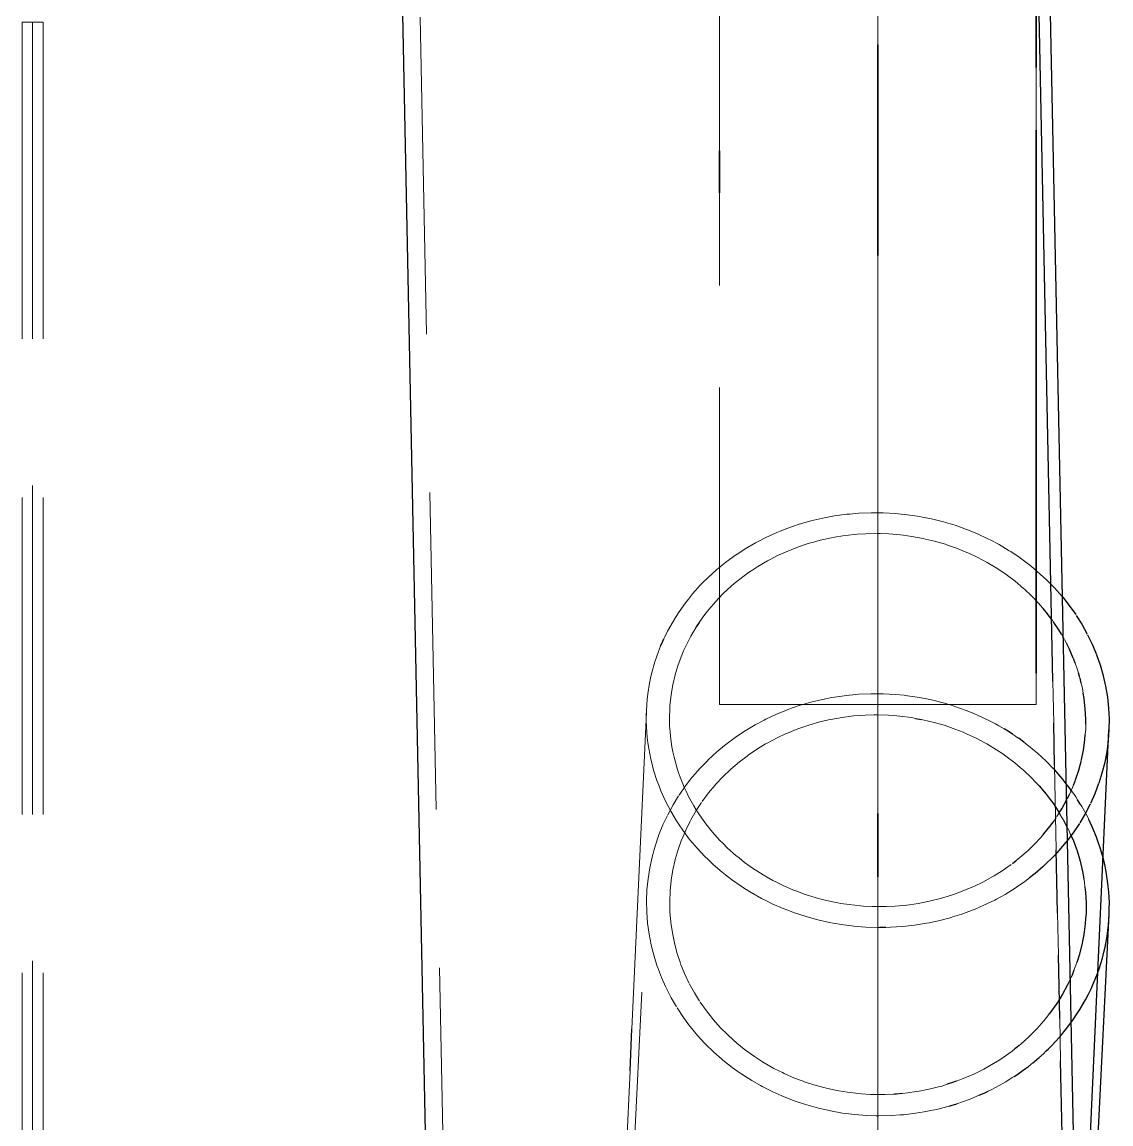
# Model space of a CAD drawing. Header units: millimetres. Extents: x -11795 to 47768, y 22971 to 65021.
# Drawn here: x 20038 to 20553, y 33828 to 34349 of the extents above; entities that cross this region are included whole.
import ezdxf

# ---------------------------------------------------------------- set-up
doc = ezdxf.new("R2010")
doc.units = ezdxf.units.MM
doc.linetypes.add('HIDDEN_50', pattern=[225, 150, -75])
for name, color, linetype, lineweight in [('PLATE_HIDDEN', 8, 'HIDDEN_50', 18), ('PLATE_VISIBLE', 7, 'Continuous', 35), ('PROFILE_HIDDEN', 9, 'HIDDEN_50', 18), ('PROFILE_VISIBLE', 4, 'Continuous', 25)]:
    doc.layers.add(name, color=color, linetype=linetype, lineweight=lineweight)

msp = doc.modelspace()

# ---------------------------------------------------------------- linework, layer by layer
at = {"layer": 'PLATE_HIDDEN'}
for p, q in [((20442.87, 34848.83), (20442.87, 34338.49)), ((20442.87, 34844.64), (20442.87, 34334.7)), ((20442.87, 34334.7), (20442.87, 34844.64)), ((20442.87, 34338.49), (20442.87, 34635.78)), ((20442.87, 34634.66), (20442.87, 34334.7)), ((20442.87, 34334.7), (20442.87, 34634.66)), ((20442.87, 34331), (20442.87, 34605.68)), ((20367.87, 34599.64), (20367.87, 34026.35)), ((20442.87, 34337.7), (20442.87, 34599.64)), ((20442.87, 34599.64), (20442.87, 34337.7)), ((20442.87, 34570.72), (20442.87, 34331)), ((20367.87, 34288.28), (20367.87, 34565.04)), ((20442.87, 34565.04), (20442.87, 34337.7)), ((20442.87, 34337.7), (20442.87, 34565.04)), ((20042.86, 34349.28), (20042.86, 31505)), ((20042.86, 31505), (20042.86, 34349.28)), ((20442.87, 34349.28), (20442.87, 34334.28)), ((20442.87, 34334.28), (20442.87, 34349.28)), ((20517.86, 34298.17), (20517.86, 34327.82)), ((20517.86, 34327.82), (20517.86, 34298.17)), ((20442.87, 34271.07), (20442.87, 34291.04)), ((20442.87, 34291.04), (20442.87, 34271.07)), ((20442.87, 34288.95), (20442.87, 34269.13)), ((20442.87, 34269.13), (20442.87, 34288.95)), ((20367.87, 34026.35), (20367.87, 34268.51)), ((20442.87, 34244.7), (20442.87, 33974.73)), ((20442.87, 33974.73), (20442.87, 34244.7)), ((20442.87, 34244.7), (20442.87, 33974.73)), ((20442.87, 33974.73), (20442.87, 34244.7)), ((20442.87, 34244.3), (20442.87, 33974.37)), ((20442.87, 33974.37), (20442.87, 34244.3)), ((20442.87, 34026.35), (20442.87, 34241.1)), ((20442.87, 34241.1), (20442.87, 34026.35)), ((20442.87, 34239.4), (20442.87, 34026.35)), ((20442.87, 34026.35), (20442.87, 34239.4)), ((20442.87, 34026.35), (20442.87, 34238.86)), ((20442.87, 34238.86), (20442.87, 34026.35)), ((20442.87, 34238.86), (20442.87, 34026.35)), ((20442.87, 34026.35), (20442.87, 34238.86)), ((20517.86, 34026.35), (20517.86, 34051.06)), ((20517.86, 34041.17), (20517.86, 34026.35)), ((20367.87, 34026.35), (20442.87, 34026.35)), ((20442.87, 34026.35), (20367.87, 34026.35)), ((20442.87, 34026.35), (20517.86, 34026.35)), ((20517.86, 34026.35), (20442.87, 34026.35)), ((20442.87, 33954.38), (20442.87, 33654.45)), ((20442.87, 33654.45), (20442.87, 33954.38)), ((20442.87, 33944.74), (20442.87, 33654.77)), ((20442.87, 33654.77), (20442.87, 33944.74)), ((20442.87, 33944.74), (20442.87, 33654.77)), ((20442.87, 33654.77), (20442.87, 33944.74))]:
    msp.add_line(p, q, dxfattribs=at)
at = {"layer": 'PLATE_VISIBLE'}
for p, q in [((20517.86, 34327.82), (20517.86, 34599.64)), ((20517.86, 34599.64), (20517.86, 34327.82)), ((20442.87, 34338.49), (20442.87, 34288.95)), ((20442.87, 34288.95), (20442.87, 34338.49)), ((20442.87, 34238.86), (20442.87, 34337.7)), ((20442.87, 34337.7), (20442.87, 34238.86)), ((20442.87, 34337.7), (20442.87, 34238.86)), ((20442.87, 34238.86), (20442.87, 34337.7)), ((20442.87, 34334.7), (20442.87, 34244.7)), ((20442.87, 34244.7), (20442.87, 34334.7)), ((20442.87, 34334.7), (20442.87, 34244.7)), ((20442.87, 34244.7), (20442.87, 34334.7)), ((20442.87, 34334.28), (20442.87, 34244.3)), ((20442.87, 34244.3), (20442.87, 34334.28)), ((20442.87, 34291.04), (20442.87, 34331)), ((20442.87, 34331), (20442.87, 34291.04)), ((20517.86, 34051.06), (20517.86, 34298.17)), ((20517.86, 34298.17), (20517.86, 34041.17)), ((20367.87, 34268.51), (20367.87, 34288.28)), ((20442.87, 34241.1), (20442.87, 34271.07)), ((20442.87, 34271.07), (20442.87, 34241.1)), ((20442.87, 34269.13), (20442.87, 34239.4)), ((20442.87, 34239.4), (20442.87, 34269.13)), ((20442.87, 33974.73), (20442.87, 33944.74)), ((20442.87, 33944.74), (20442.87, 33974.73)), ((20442.87, 33974.73), (20442.87, 33944.74)), ((20442.87, 33944.74), (20442.87, 33974.73)), ((20442.87, 33974.37), (20442.87, 33954.38)), ((20442.87, 33954.38), (20442.87, 33974.37))]:
    msp.add_line(p, q, dxfattribs=at)
at = {"layer": 'PROFILE_HIDDEN'}
for p, q in [((20284.16, 31502.19), (20221.12, 34606.21)), ((20037.87, 34349.28), (20047.87, 34349.28)), ((20047.87, 34349.28), (20037.87, 34349.28)), ((20037.87, 34349.28), (20047.87, 34349.28)), ((20047.87, 34349.28), (20037.87, 34349.28)), ((20037.87, 34349.28), (20037.87, 31505)), ((20037.87, 34349.28), (20037.87, 31505)), ((20037.87, 34349.28), (20037.87, 31505)), ((20037.87, 34349.28), (20037.87, 31505)), ((20047.87, 34349.28), (20047.87, 31505)), ((20047.87, 34349.28), (20047.87, 31505)), ((20047.87, 34349.28), (20047.87, 31505)), ((20047.87, 34349.28), (20047.87, 31505)), ((20416.76, 34114.5), (20418.36, 34114.8)), ((20418.36, 34114.8), (20422.41, 34115.55)), ((20422.41, 34115.55), (20428.12, 34116.33)), ((20428.12, 34116.33), (20429.65, 34116.46)), ((20429.65, 34116.46), (20433.86, 34116.83)), ((20433.86, 34116.83), (20439.64, 34117.07)), ((20439.64, 34117.07), (20441.08, 34117.06)), ((20441.08, 34117.06), (20445.42, 34117.02)), ((20445.42, 34117.02), (20451.2, 34116.71)), ((20451.2, 34116.71), (20452.54, 34116.57)), ((20452.54, 34116.57), (20456.95, 34116.13)), ((20456.95, 34116.13), (20462.66, 34115.27)), ((20462.66, 34115.27), (20463.88, 34115.02)), ((20463.88, 34115.02), (20468.32, 34114.14)), ((20396.7, 34108.35), (20400.3, 34109.78)), ((20400.3, 34109.78), (20405.69, 34111.61)), ((20405.69, 34111.61), (20407.33, 34112.08)), ((20407.33, 34112.08), (20411.18, 34113.19)), ((20411.18, 34113.19), (20416.76, 34114.5)), ((20468.32, 34114.14), (20473.9, 34112.75)), ((20473.9, 34112.75), (20475, 34112.42)), ((20475, 34112.42), (20479.4, 34111.1)), ((20479.4, 34111.1), (20484.8, 34109.19)), ((20386.57, 34103.64), (20389.9, 34105.36)), ((20389.9, 34105.36), (20395.03, 34107.69)), ((20395.03, 34107.69), (20396.7, 34108.35)), ((20420.89, 34105.21), (20415.59, 34104.04)), ((20422.4, 34105.47), (20420.89, 34105.21)), ((20426.27, 34106.12), (20422.4, 34105.47)), ((20431.69, 34106.76), (20426.27, 34106.12)), ((20433.13, 34106.86), (20431.69, 34106.76)), ((20437.15, 34107.13), (20433.13, 34106.86)), ((20442.62, 34107.22), (20437.15, 34107.13)), ((20443.97, 34107.18), (20442.62, 34107.22)), ((20448.1, 34107.05), (20443.97, 34107.18)), ((20453.56, 34106.6), (20448.1, 34107.05)), ((20454.8, 34106.43), (20453.56, 34106.6)), ((20458.98, 34105.87), (20454.8, 34106.43)), ((20464.36, 34104.88), (20458.98, 34105.87)), ((20465.48, 34104.62), (20464.36, 34104.88)), ((20469.67, 34103.63), (20465.48, 34104.62)), ((20484.8, 34109.19), (20485.76, 34108.79)), ((20485.76, 34108.79), (20490.08, 34107.03)), ((20490.08, 34107.03), (20495.22, 34104.62)), ((20495.22, 34104.62), (20496.06, 34104.18)), ((20377.06, 34098), (20380.08, 34099.97)), ((20380.08, 34099.97), (20384.91, 34102.78)), ((20384.91, 34102.78), (20386.57, 34103.64)), ((20401.82, 34099.57), (20400.24, 34098.95)), ((20405.24, 34100.9), (20401.82, 34099.57)), ((20410.37, 34102.6), (20405.24, 34100.9)), ((20411.92, 34103.03), (20410.37, 34102.6)), ((20415.59, 34104.04), (20411.92, 34103.03)), ((20474.9, 34102.11), (20469.67, 34103.63)), ((20475.89, 34101.77), (20474.9, 34102.11)), ((20480.02, 34100.34), (20475.89, 34101.77)), ((20485.04, 34098.31), (20480.02, 34100.34)), ((20496.06, 34104.18), (20500.22, 34101.98)), ((20500.22, 34101.98), (20505.07, 34099.1)), ((20505.07, 34099.1), (20505.77, 34098.64)), ((20370.96, 34093.68), (20375.43, 34096.93)), ((20375.43, 34096.93), (20377.06, 34098)), ((20390.64, 34094.32), (20386.07, 34091.65)), ((20392.21, 34095.13), (20390.64, 34094.32)), ((20395.37, 34096.76), (20392.21, 34095.13)), ((20400.24, 34098.95), (20395.37, 34096.76)), ((20485.89, 34097.91), (20485.04, 34098.31)), ((20489.92, 34096.04), (20485.89, 34097.91)), ((20494.65, 34093.53), (20489.92, 34096.04)), ((20505.77, 34098.64), (20509.73, 34096)), ((20509.73, 34096), (20514.21, 34092.69)), ((20362.65, 34086.56), (20366.7, 34090.22)), ((20366.7, 34090.22), (20368.26, 34091.49)), ((20368.26, 34091.49), (20370.96, 34093.68)), ((20381.68, 34088.75), (20377.48, 34085.64)), ((20383.22, 34089.77), (20381.68, 34088.75)), ((20386.07, 34091.65), (20383.22, 34089.77)), ((20495.37, 34093.1), (20494.65, 34093.53)), ((20499.23, 34090.79), (20495.37, 34093.1)), ((20503.63, 34087.83), (20499.23, 34090.79)), ((20514.21, 34092.69), (20514.79, 34092.22)), ((20514.79, 34092.22), (20516.64, 34090.69)), ((20358.82, 34082.71), (20360.28, 34084.19)), ((20360.28, 34084.19), (20362.65, 34086.56)), ((20374.95, 34083.54), (20373.48, 34082.32)), ((20377.48, 34085.64), (20374.95, 34083.54)), ((20504.22, 34087.38), (20503.63, 34087.83)), ((20507.84, 34084.65), (20504.22, 34087.38)), ((20511.85, 34081.27), (20507.84, 34084.65)), ((20353.21, 34076.17), (20355.22, 34078.69)), ((20355.22, 34078.69), (20358.82, 34082.71)), ((20369.69, 34078.81), (20367.51, 34076.54)), ((20373.48, 34082.32), (20369.69, 34078.81)), ((20512.32, 34080.83), (20511.85, 34081.27)), ((20515.65, 34077.7), (20512.32, 34080.83)), ((20348.77, 34070.15), (20351.87, 34074.49)), ((20351.87, 34074.49), (20353.21, 34076.17)), ((20366.13, 34075.11), (20362.81, 34071.24)), ((20367.51, 34076.54), (20366.13, 34075.11)), ((20519.22, 34073.95), (20515.65, 34077.7)), ((20519.57, 34073.53), (20519.22, 34073.95)), ((20521.07, 34071.78), (20519.57, 34073.53)), ((20347.12, 34067.53), (20348.77, 34070.15)), ((20360.98, 34068.83), (20359.74, 34067.2)), ((20362.81, 34071.24), (20360.98, 34068.83)), ((20343.37, 34061.04), (20345.94, 34065.66)), ((20345.94, 34065.66), (20347.12, 34067.53)), ((20359.74, 34067.2), (20358.33, 34065.11)), ((20341.58, 34057.32), (20342.07, 34058.35)), ((20342.07, 34058.35), (20343.37, 34061.04)), ((20354.36, 34058.7), (20352.08, 34054.26)), ((20355.44, 34060.52), (20354.36, 34058.7)), ((20356.18, 34061.77), (20355.44, 34060.52)), ((20531.05, 34057.36), (20529.77, 34059.54)), ((20339.08, 34051.46), (20340.08, 34053.88)), ((20352.08, 34054.26), (20350.96, 34051.7)), ((20532.28, 34054.96), (20531.21, 34057.04)), ((20337.36, 34046.52), (20338.13, 34048.74)), ((20338.13, 34048.74), (20339.08, 34051.46)), ((20350.08, 34049.7), (20348.37, 34045.06)), ((20350.96, 34051.7), (20350.08, 34049.7)), ((20335.94, 34041.51), (20337.36, 34046.52)), ((20347.59, 34042.49), (20346.95, 34040.33)), ((20348.37, 34045.06), (20347.59, 34042.49)), ((20537.09, 34043.63), (20536.27, 34045.84)), ((20537.81, 34041.25), (20537.09, 34043.63)), ((20333.99, 34031.32), (20334.81, 34036.44)), ((20334.81, 34036.44), (20335.34, 34038.81)), ((20335.34, 34038.81), (20335.94, 34041.51)), ((20346.95, 34040.33), (20345.82, 34035.54)), ((20526.11, 34017.4), (20525.7, 34037.36)), ((20333.72, 34028.66), (20333.99, 34031.32)), ((20345.39, 34032.99), (20344.99, 34030.69)), ((20345.82, 34035.54), (20345.39, 34032.99)), ((20439.54, 34031.4), (20433.77, 34031.15)), ((20443.88, 34031.38), (20439.54, 34031.4)), ((20445.32, 34031.38), (20443.88, 34031.38)), ((20451.1, 34031.07), (20445.32, 34031.38)), ((20539.67, 34034.07), (20539.12, 34036.39)), ((20540.09, 34031.64), (20539.67, 34034.07)), ((20326.52, 33872.78), (20333.47, 34026.17)), ((20333.25, 34020.99), (20333.47, 34026.17)), ((20333.47, 34026.17), (20333.72, 34028.66)), ((20344.99, 34030.69), (20344.47, 34025.81)), ((20409.99, 34027.06), (20405.6, 34025.76)), ((20411.09, 34027.38), (20409.99, 34027.06)), ((20416.67, 34028.73), (20411.09, 34027.38)), ((20421.09, 34029.58), (20416.67, 34028.73)), ((20422.31, 34029.81), (20421.09, 34029.58)), ((20428.02, 34030.62), (20422.31, 34029.81)), ((20432.43, 34031.02), (20428.02, 34030.62)), ((20433.77, 34031.15), (20432.43, 34031.02)), ((20455.32, 34030.65), (20451.1, 34031.07)), ((20456.85, 34030.49), (20455.32, 34030.65)), ((20462.56, 34029.64), (20456.85, 34030.49)), ((20466.62, 34028.83), (20462.56, 34029.64)), ((20468.22, 34028.51), (20466.62, 34028.83)), ((20473.81, 34027.11), (20468.22, 34028.51)), ((20477.66, 34025.94), (20473.81, 34027.11)), ((20333.3, 34018.4), (20333.25, 34020.99)), ((20344.36, 34023.31), (20344.25, 34020.91)), ((20344.25, 34020.91), (20344.33, 34016)), ((20344.47, 34025.81), (20344.36, 34023.31)), ((20394.96, 34021.74), (20389.83, 34019.35)), ((20399.26, 34023.49), (20394.96, 34021.74)), ((20400.22, 34023.88), (20399.26, 34023.49)), ((20405.6, 34025.76), (20400.22, 34023.88)), ((20430.24, 34020.73), (20431.48, 34020.88)), ((20431.48, 34020.88), (20436.94, 34021.28)), ((20436.94, 34021.28), (20441.07, 34021.37)), ((20441.07, 34021.37), (20442.41, 34021.4)), ((20442.41, 34021.4), (20447.89, 34021.24)), ((20447.89, 34021.24), (20451.91, 34020.91)), ((20451.91, 34020.91), (20453.35, 34020.8)), ((20453.35, 34020.8), (20458.78, 34020.09)), ((20479.32, 34025.44), (20477.66, 34025.94)), ((20484.72, 34023.51), (20479.32, 34025.44)), ((20488.33, 34022.02), (20484.72, 34023.51)), ((20490, 34021.33), (20488.33, 34022.02)), ((20495.15, 34018.89), (20490, 34021.33)), ((20333.34, 34015.81), (20333.3, 34018.4)), ((20333.73, 34010.63), (20333.34, 34015.81)), ((20344.33, 34016), (20344.53, 34013.59)), ((20384.85, 34016.72), (20380.03, 34013.84)), ((20389, 34018.91), (20384.85, 34016.72)), ((20389.83, 34019.35), (20389, 34018.91)), ((20405.06, 34014.81), (20409.19, 34016.22)), ((20409.19, 34016.22), (20410.17, 34016.56)), ((20410.17, 34016.56), (20415.39, 34018.05)), ((20415.39, 34018.05), (20419.57, 34019.01)), ((20419.57, 34019.01), (20420.69, 34019.26)), ((20420.69, 34019.26), (20426.06, 34020.21)), ((20426.06, 34020.21), (20430.24, 34020.73)), ((20458.78, 34020.09), (20460.71, 34019.73)), ((20463.4, 34019.24), (20464.16, 34019.1)), ((20464.16, 34019.1), (20469.47, 34017.84)), ((20469.47, 34017.84), (20473.14, 34016.78)), ((20473.14, 34016.78), (20474.7, 34016.32)), ((20474.7, 34016.32), (20479.84, 34014.54)), ((20498.49, 34017.11), (20495.15, 34018.89)), ((20500.16, 34016.21), (20498.49, 34017.11)), ((20502.59, 34014.76), (20500.16, 34016.21)), ((20541.22, 34014.51), (20541.26, 34016.96)), ((20334.07, 34008.15), (20333.73, 34010.63)), ((20344.53, 34013.59), (20344.72, 34011.1)), ((20344.72, 34011.1), (20345.42, 34006.22)), ((20375.38, 34010.74), (20370.92, 34007.42)), ((20379.33, 34013.38), (20375.38, 34010.74)), ((20380.03, 34013.84), (20379.33, 34013.38)), ((20390.48, 34008.05), (20395.2, 34010.55)), ((20395.2, 34010.55), (20399.21, 34012.41)), ((20399.21, 34012.41), (20400.06, 34012.81)), ((20400.06, 34012.81), (20405.06, 34014.81)), ((20479.84, 34014.54), (20483.27, 34013.14)), ((20483.27, 34013.14), (20484.86, 34012.49)), ((20484.86, 34012.49), (20489.75, 34010.2)), ((20508.05, 34011.26), (20506.53, 34012.28)), ((20508.87, 34010.71), (20508.05, 34011.26)), ((20541.04, 34012.1), (20541.22, 34014.51)), ((20334.43, 34005.49), (20334.07, 34008.15)), ((20335.43, 34000.37), (20334.43, 34005.49)), ((20345.42, 34006.22), (20345.89, 34003.93)), ((20370.36, 34006.95), (20366.67, 34003.89)), ((20370.92, 34007.42), (20370.36, 34006.95)), ((20381.55, 34002.35), (20385.93, 34005.32)), ((20385.93, 34005.32), (20389.76, 34007.62)), ((20389.76, 34007.62), (20390.48, 34008.05)), ((20489.75, 34010.2), (20492.91, 34008.51)), ((20492.91, 34008.51), (20494.49, 34007.67)), ((20494.49, 34007.67), (20499.08, 34004.9)), ((20514.17, 34006.79), (20511.93, 34008.48)), ((20516.89, 34004.53), (20514.17, 34006.79)), ((20336.04, 33998.01), (20335.43, 34000.37)), ((20345.89, 34003.93), (20346.41, 34001.39)), ((20346.41, 34001.39), (20347.7, 33996.6)), ((20362.63, 34000.15), (20362.18, 33999.69)), ((20366.67, 34003.89), (20362.63, 34000.15)), ((20377.36, 33999.17), (20380.96, 34001.91)), ((20380.96, 34001.91), (20381.55, 34002.35)), ((20499.08, 34004.9), (20501.94, 34002.95)), ((20501.94, 34002.95), (20503.49, 34001.9)), ((20503.49, 34001.9), (20507.72, 33998.68)), ((20518.46, 34003.22), (20516.89, 34004.53)), ((20520.5, 34001.34), (20518.46, 34003.22)), ((20336.73, 33995.31), (20336.04, 33998.01)), ((20338.33, 33990.32), (20336.73, 33995.31)), ((20347.7, 33996.6), (20348.42, 33994.45)), ((20358.81, 33996.22), (20355.22, 33992.12)), ((20362.18, 33999.69), (20358.81, 33996.22)), ((20369.6, 33992.19), (20372.91, 33995.34)), ((20372.91, 33995.34), (20373.37, 33995.78)), ((20373.37, 33995.78), (20377.36, 33999.17)), ((20507.72, 33998.68), (20510.26, 33996.52)), ((20510.26, 33996.52), (20511.74, 33995.26)), ((20511.74, 33995.26), (20515.55, 33991.64)), ((20524.92, 33997.01), (20523.73, 33998.23)), ((20525.66, 33996.25), (20524.92, 33997.01)), ((20527.32, 33957.51), (20526.51, 33997.43)), ((20339.18, 33988.11), (20338.33, 33990.32)), ((20348.42, 33994.45), (20349.28, 33991.89)), ((20349.28, 33991.89), (20351.16, 33987.26)), ((20354.89, 33991.69), (20351.88, 33987.84)), ((20355.22, 33992.12), (20354.89, 33991.69)), ((20366.06, 33988.41), (20369.6, 33992.19)), ((20515.55, 33991.64), (20517.76, 33989.31)), ((20340.21, 33985.4), (20339.18, 33988.11)), ((20342.38, 33980.58), (20340.21, 33985.4)), ((20351.88, 33987.84), (20348.79, 33983.41)), ((20351.16, 33987.26), (20352.1, 33985.27)), ((20352.1, 33985.27), (20353.31, 33982.73)), ((20359.69, 33980.34), (20362.75, 33984.45)), ((20362.75, 33984.45), (20365.71, 33987.99)), ((20365.71, 33987.99), (20366.06, 33988.41)), ((20517.76, 33989.31), (20518.45, 33988.57)), ((20533.5, 33983.78), (20534.5, 33985.87)), ((20534.5, 33985.87), (20535.43, 33988.17)), ((20536.54, 33982.59), (20534.98, 33984.82)), ((20343.45, 33978.54), (20342.38, 33980.58)), ((20348.56, 33983.03), (20345.97, 33978.83)), ((20353.31, 33982.73), (20355.75, 33978.31)), ((20356.89, 33976.07), (20359.44, 33979.96)), ((20537.38, 33981.25), (20536.54, 33982.59)), ((20345.97, 33978.83), (20343.41, 33974.12)), ((20344.84, 33975.87), (20343.45, 33978.54)), ((20347.56, 33971.27), (20344.84, 33975.87)), ((20354.35, 33971.66), (20356.89, 33976.07)), ((20355.75, 33978.31), (20356.88, 33976.5)), ((20356.88, 33976.5), (20358.45, 33974.02)), ((20358.45, 33974.02), (20361.41, 33969.86)), ((20527.49, 33973.11), (20528.71, 33975.05)), ((20529.2, 33974.15), (20529.95, 33972.87)), ((20539.41, 33977.99), (20538.81, 33978.95)), ((20542.01, 33973.26), (20539.41, 33977.99)), ((20341.14, 33969.3), (20339.14, 33964.36)), ((20343.26, 33973.8), (20341.14, 33969.3)), ((20348.81, 33969.41), (20347.56, 33971.27)), ((20350.55, 33966.81), (20348.81, 33969.41)), ((20352.09, 33967.13), (20354.19, 33971.34)), ((20361.41, 33969.86), (20362.71, 33968.25)), ((20525.78, 33970.68), (20527.25, 33972.74)), ((20529.95, 33972.87), (20530.49, 33971.93)), ((20532.19, 33968.73), (20533.35, 33966.46)), ((20542.67, 33971.88), (20542.01, 33973.26)), ((20339.06, 33964.11), (20337.44, 33959.34)), ((20350.11, 33962.49), (20352.09, 33967.13)), ((20353.8, 33962.49), (20350.55, 33966.81)), ((20362.71, 33968.25), (20364.63, 33965.86)), ((20364.63, 33965.86), (20368.08, 33962.02)), ((20533.35, 33966.46), (20533.92, 33965.15)), ((20337.44, 33959.34), (20336.03, 33954.24)), ((20348.41, 33957.76), (20350.02, 33962.24)), ((20355.2, 33960.83), (20353.8, 33962.49)), ((20357.29, 33958.33), (20355.2, 33960.83)), ((20361.03, 33954.34), (20357.29, 33958.33)), ((20368.08, 33962.02), (20369.5, 33960.61)), ((20369.5, 33960.61), (20371.77, 33958.36)), ((20371.77, 33958.36), (20375.67, 33954.88)), ((20514.44, 33957.72), (20516.05, 33959.3)), ((20335.99, 33954.07), (20334.92, 33949.07)), ((20347.01, 33952.94), (20348.41, 33957.76)), ((20362.54, 33952.88), (20361.03, 33954.34)), ((20375.67, 33954.88), (20377.19, 33953.67)), ((20377.19, 33953.67), (20379.79, 33951.6)), ((20508.33, 33952.48), (20510.09, 33953.86)), ((20510.09, 33953.86), (20513.98, 33957.28)), ((20513.98, 33957.28), (20514.44, 33957.72)), ((20524.84, 33953.21), (20522.87, 33951.33)), ((20525.28, 33953.66), (20524.84, 33953.21)), ((20526.92, 33955.4), (20525.28, 33953.66)), ((20334.92, 33949.07), (20334.11, 33943.86)), ((20345.1, 33943.12), (20345.9, 33948.06)), ((20345.9, 33948.06), (20346.97, 33952.77)), ((20364.99, 33950.53), (20362.54, 33952.88)), ((20369.16, 33946.91), (20364.99, 33950.53)), ((20379.79, 33951.6), (20384.1, 33948.53)), ((20384.1, 33948.53), (20385.67, 33947.53)), ((20501.69, 33947.64), (20505.99, 33950.64)), ((20334.1, 33943.77), (20333.6, 33938.61)), ((20344.59, 33938.15), (20345.09, 33943.04)), ((20370.77, 33945.66), (20369.16, 33946.91)), ((20373.55, 33943.5), (20370.77, 33945.66)), ((20378.12, 33940.29), (20373.55, 33943.5)), ((20385.67, 33947.53), (20388.58, 33945.68)), ((20388.58, 33945.68), (20393.24, 33943.05)), ((20393.24, 33943.05), (20394.85, 33942.25)), ((20492.56, 33942.3), (20497.21, 33944.85)), ((20497.21, 33944.85), (20497.92, 33945.29)), ((20497.92, 33945.29), (20501.69, 33947.64)), ((20514.56, 33944.21), (20512.37, 33942.53)), ((20540.41, 33943.56), (20540.61, 33942.39)), ((20290.12, 33066.21), (20333.6, 33938.61)), ((20333.6, 33938.61), (20333.39, 33933.34)), ((20344.39, 33933.16), (20344.59, 33938.15)), ((20379.79, 33939.24), (20378.12, 33940.29)), ((20382.88, 33937.3), (20379.79, 33939.24)), ((20394.85, 33942.25), (20398.05, 33940.66)), ((20398.05, 33940.66), (20403, 33938.51)), ((20403, 33938.51), (20404.6, 33937.91)), ((20404.6, 33937.91), (20408.07, 33936.61)), ((20478.73, 33936.43), (20482.82, 33937.91)), ((20482.82, 33937.91), (20487.76, 33939.98)), ((20487.76, 33939.98), (20488.6, 33940.39)), ((20488.6, 33940.39), (20492.56, 33942.3)), ((20507.81, 33939.39), (20503.07, 33936.46)), ((20508.5, 33939.86), (20507.81, 33939.39)), ((20512.37, 33942.53), (20508.5, 33939.86)), ((20540.61, 33942.39), (20540.89, 33939.91)), ((20333.39, 33933.34), (20333.5, 33928.07)), ((20344.5, 33928.17), (20344.39, 33933.16)), ((20387.8, 33934.54), (20382.88, 33937.3)), ((20389.49, 33933.69), (20387.8, 33934.54)), ((20392.88, 33932.01), (20389.49, 33933.69)), ((20408.07, 33936.61), (20413.25, 33934.96)), ((20413.25, 33934.96), (20414.82, 33934.55)), ((20414.82, 33934.55), (20418.52, 33933.58)), ((20418.52, 33933.58), (20423.87, 33932.45)), ((20423.87, 33932.45), (20425.38, 33932.21)), ((20425.38, 33932.21), (20429.27, 33931.6)), ((20457.8, 33931.57), (20461.97, 33932.16)), ((20461.97, 33932.16), (20467.31, 33933.21)), ((20467.31, 33933.21), (20468.42, 33933.48)), ((20468.42, 33933.48), (20472.58, 33934.51)), ((20472.58, 33934.51), (20477.75, 33936.08)), ((20477.75, 33936.08), (20478.73, 33936.43)), ((20498.16, 33933.77), (20493.1, 33931.31)), ((20498.98, 33934.22), (20498.16, 33933.77)), ((20503.07, 33936.46), (20498.98, 33934.22)), ((20333.5, 33928.07), (20333.9, 33922.89)), ((20344.9, 33923.27), (20344.5, 33928.17)), ((20398.09, 33929.72), (20392.88, 33932.01)), ((20399.78, 33929.08), (20398.09, 33929.72)), ((20403.43, 33927.69), (20399.78, 33929.08)), ((20408.88, 33925.91), (20403.43, 33927.69)), ((20429.27, 33931.6), (20434.71, 33931.01)), ((20434.71, 33931.01), (20436.15, 33930.93)), ((20436.15, 33930.93), (20440.18, 33930.7)), ((20440.18, 33930.7), (20445.66, 33930.65)), ((20445.66, 33930.65), (20447, 33930.71)), ((20447, 33930.71), (20451.13, 33930.89)), ((20451.13, 33930.89), (20456.57, 33931.39)), ((20456.57, 33931.39), (20457.8, 33931.57)), ((20482.57, 33927.14), (20478.21, 33925.77)), ((20487.9, 33929.1), (20482.57, 33927.14)), ((20488.85, 33929.51), (20487.9, 33929.1)), ((20493.1, 33931.31), (20488.85, 33929.51)), ((20528.34, 33907.61), (20527.93, 33927.57)), ((20333.9, 33922.81), (20334.61, 33917.57)), ((20345.62, 33918.22), (20344.9, 33923.18)), ((20410.55, 33925.45), (20408.88, 33925.91)), ((20414.43, 33924.39), (20410.55, 33925.45)), ((20420.05, 33923.13), (20414.43, 33924.39)), ((20421.66, 33922.85), (20420.05, 33923.13)), ((20425.74, 33922.13), (20421.66, 33922.85)), ((20431.47, 33921.41), (20425.74, 33922.13)), ((20460.29, 33921.89), (20455.9, 33921.4)), ((20465.97, 33922.81), (20460.29, 33921.89)), ((20467.19, 33923.06), (20465.97, 33922.81)), ((20471.59, 33923.99), (20467.19, 33923.06)), ((20477.12, 33925.43), (20471.59, 33923.99)), ((20478.21, 33925.77), (20477.12, 33925.43)), ((20334.61, 33917.57), (20335.59, 33912.54)), ((20346.59, 33913.48), (20345.62, 33918.22)), ((20433.01, 33921.29), (20431.47, 33921.41)), ((20437.24, 33920.96), (20433.01, 33921.29)), ((20443.02, 33920.79), (20437.24, 33920.96)), ((20443.74, 33920.8), (20443.02, 33920.79)), ((20448.8, 33920.88), (20446.63, 33920.85)), ((20454.56, 33921.25), (20448.8, 33920.88)), ((20455.9, 33921.4), (20454.56, 33921.25)), ((20335.63, 33912.37), (20336.94, 33907.22)), ((20347.94, 33908.45), (20346.63, 33913.31)), ((20336.94, 33907.22), (20338.47, 33902.4)), ((20349.46, 33903.91), (20347.94, 33908.45)), ((20338.55, 33902.14), (20340.44, 33897.15)), ((20351.43, 33898.95), (20349.54, 33903.66)), ((20536.61, 33902.96), (20535.69, 33900.61)), ((20537.03, 33904.26), (20536.61, 33902.96)), ((20340.44, 33897.15), (20342.48, 33892.57)), ((20353.46, 33894.67), (20351.43, 33898.95)), ((20533.84, 33896.26), (20533.25, 33894.97)), ((20534.31, 33897.26), (20533.84, 33896.26)), ((20342.63, 33892.25), (20345.09, 33887.46)), ((20356.06, 33889.86), (20353.61, 33894.35)), ((20345.09, 33887.46), (20347.6, 33883.18)), ((20358.54, 33885.88), (20356.06, 33889.86)), ((20361.76, 33881.29), (20358.78, 33885.5)), ((20347.83, 33882.79), (20350.83, 33878.25)), ((20364.65, 33877.65), (20361.76, 33881.29)), ((20350.83, 33878.25), (20353.76, 33874.31)), ((20364.99, 33877.22), (20364.65, 33877.65)), ((20368.46, 33873.33), (20364.99, 33877.22)), ((20521.46, 33876.64), (20518.04, 33872.77)), ((20523.36, 33879.05), (20521.46, 33876.64)), ((20524, 33879.86), (20523.36, 33879.05)), ((20529.35, 33857.7), (20528.95, 33877.66)), ((20353.76, 33874.31), (20354.09, 33873.87)), ((20354.09, 33873.87), (20357.59, 33869.65)), ((20357.59, 33869.65), (20360.9, 33866.07)), ((20371.71, 33870.07), (20368.46, 33873.33)), ((20372.16, 33869.62), (20371.71, 33870.07)), ((20376.08, 33866.09), (20372.16, 33869.62)), ((20515.5, 33870.22), (20514.38, 33869.09)), ((20518.04, 33872.77), (20517.33, 33872.06)), ((20528.85, 33868.9), (20529.89, 33870.16)), ((20360.9, 33866.07), (20361.33, 33865.6)), ((20361.33, 33865.6), (20365.3, 33861.73)), ((20379.63, 33863.24), (20376.08, 33866.09)), ((20510.5, 33865.59), (20509.74, 33864.99)), ((20514.38, 33869.09), (20510.5, 33865.59)), ((20524.39, 33864.15), (20525.15, 33864.88)), ((20525.15, 33864.88), (20528.85, 33868.9)), ((20365.3, 33861.73), (20368.93, 33858.55)), ((20380.21, 33862.78), (20379.63, 33863.24)), ((20384.53, 33859.67), (20380.21, 33862.78)), ((20388.32, 33857.24), (20384.53, 33859.67)), ((20502.12, 33859.23), (20500.55, 33858.23)), ((20506.41, 33862.3), (20502.12, 33859.23)), ((20507.7, 33863.34), (20506.41, 33862.3)), ((20519.14, 33859.23), (20521.22, 33861.05)), ((20521.22, 33861.05), (20522.43, 33862.23)), ((20368.93, 33858.55), (20369.49, 33858.06)), ((20369.49, 33858.06), (20373.88, 33854.59)), ((20373.88, 33854.59), (20377.78, 33851.83)), ((20389.03, 33856.78), (20388.32, 33857.24)), ((20393.7, 33854.13), (20389.03, 33856.78)), ((20397.67, 33852.14), (20393.7, 33854.13)), ((20497.65, 33856.38), (20493.01, 33853.76)), ((20500.55, 33858.23), (20497.65, 33856.38)), ((20514.09, 33855.07), (20515.47, 33856.16)), ((20515.47, 33856.16), (20516.27, 33856.79)), ((20321.59, 33763.93), (20325.62, 33852.99)), ((20377.78, 33851.83), (20378.47, 33851.34)), ((20378.47, 33851.34), (20383.23, 33848.31)), ((20398.52, 33851.71), (20397.67, 33852.14)), ((20403.47, 33849.55), (20398.52, 33851.71)), ((20407.57, 33848), (20403.47, 33849.55)), ((20483.29, 33849.25), (20481.69, 33848.66)), ((20488.22, 33851.38), (20483.29, 33849.25)), ((20491.42, 33852.97), (20488.22, 33851.38)), ((20493.01, 33853.76), (20491.42, 33852.97)), ((20503.42, 33847.78), (20506.5, 33849.73)), ((20506.5, 33849.73), (20507.33, 33850.25)), ((20383.23, 33848.31), (20387.34, 33845.98)), ((20387.34, 33845.98), (20388.16, 33845.51)), ((20388.16, 33845.51), (20393.24, 33842.95)), ((20408.55, 33847.63), (20407.57, 33848)), ((20413.74, 33845.98), (20408.55, 33847.63)), ((20417.9, 33844.88), (20413.74, 33845.98)), ((20419.01, 33844.59), (20417.9, 33844.88)), ((20424.36, 33843.46), (20419.01, 33844.59)), ((20467.81, 33844.4), (20462.47, 33843.32)), ((20471.5, 33845.35), (20467.81, 33844.4)), ((20473.07, 33845.76), (20471.5, 33845.35)), ((20475.65, 33846.56), (20473.07, 33845.76)), ((20481.69, 33848.66), (20479.96, 33848.01)), ((20495.15, 33843.35), (20496.83, 33844.19)), ((20496.83, 33844.19), (20498.52, 33845.03)), ((20498.52, 33845.03), (20503.42, 33847.78)), ((20393.24, 33842.95), (20397.5, 33841.07)), ((20397.5, 33841.07), (20398.46, 33840.64)), ((20398.46, 33840.64), (20403.81, 33838.59)), ((20403.81, 33838.59), (20408.17, 33837.15)), ((20428.53, 33842.81), (20424.36, 33843.46)), ((20429.77, 33842.62), (20428.53, 33842.81)), ((20435.21, 33842.04), (20429.77, 33842.62)), ((20439.34, 33841.82), (20435.21, 33842.04)), ((20440.69, 33841.74), (20439.34, 33841.82)), ((20446.16, 33841.72), (20440.69, 33841.74)), ((20450.19, 33841.91), (20446.16, 33841.72)), ((20450.91, 33841.95), (20450.19, 33841.91)), ((20457.07, 33842.51), (20454.35, 33842.25)), ((20460.95, 33843.1), (20457.07, 33842.51)), ((20462.47, 33843.32), (20460.95, 33843.1)), ((20482.94, 33838.24), (20486.58, 33839.61)), ((20486.58, 33839.61), (20488.26, 33840.25)), ((20488.26, 33840.25), (20490.86, 33841.38)), ((20408.17, 33837.15), (20409.26, 33836.79)), ((20409.26, 33836.79), (20414.81, 33835.25)), ((20414.81, 33835.25), (20419.21, 33834.26)), ((20419.21, 33834.26), (20420.43, 33833.99)), ((20420.43, 33833.99), (20426.12, 33832.99)), ((20460.67, 33832.84), (20464.74, 33833.52)), ((20464.74, 33833.52), (20466.35, 33833.79)), ((20466.35, 33833.79), (20471.97, 33835)), ((20471.97, 33835), (20475.84, 33836.04)), ((20475.84, 33836.04), (20476.67, 33836.27)), ((20480.22, 33837.37), (20482.94, 33838.24)), ((20426.12, 33832.99), (20430.52, 33832.44)), ((20430.52, 33832.44), (20431.86, 33832.28)), ((20431.86, 33832.28), (20437.62, 33831.83)), ((20437.62, 33831.83), (20441.96, 33831.71)), ((20441.96, 33831.71), (20443.4, 33831.67)), ((20443.4, 33831.67), (20449.18, 33831.78)), ((20449.18, 33831.78), (20453.41, 33832.07)), ((20453.41, 33832.07), (20454.95, 33832.17)), ((20454.95, 33832.17), (20460.67, 33832.84))]:
    msp.add_line(p, q, dxfattribs=at)
at = {"layer": 'PROFILE_VISIBLE'}
for p, q in [((20582.45, 31506.71), (20519.41, 34610.73)), ((20238.62, 33343.65), (20212.98, 34606.22)), ((20525.7, 34037.36), (20516.78, 34476.51)), ((20516.64, 34090.69), (20518.5, 34089.17)), ((20518.5, 34089.17), (20522.57, 34085.45)), ((20522.57, 34085.45), (20523.02, 34084.99)), ((20523.02, 34084.99), (20526.42, 34081.55)), ((20526.42, 34081.55), (20530.03, 34077.47)), ((20530.03, 34077.47), (20530.37, 34077.05)), ((20530.37, 34077.05), (20533.4, 34073.23)), ((20533.4, 34073.23), (20536.52, 34068.84)), ((20522.56, 34070.02), (20521.07, 34071.78)), ((20525.65, 34065.94), (20522.56, 34070.02)), ((20536.76, 34068.46), (20539.38, 34064.31)), ((20356.92, 34063.02), (20356.18, 34061.77)), ((20358.33, 34065.11), (20356.92, 34063.02)), ((20528.48, 34061.72), (20525.9, 34065.57)), ((20539.38, 34064.31), (20541.97, 34059.66)), ((20341.08, 34056.3), (20341.58, 34057.32)), ((20529.77, 34059.54), (20528.48, 34061.72)), ((20542.12, 34059.34), (20544.28, 34054.89)), ((20340.08, 34053.88), (20341.08, 34056.3)), ((20533.35, 34052.88), (20532.28, 34054.96)), ((20535.36, 34048.3), (20533.35, 34052.88)), ((20544.28, 34054.89), (20546.31, 34050.02)), ((20536.27, 34045.84), (20535.45, 34048.05)), ((20546.4, 34049.77), (20548.05, 34045.06)), ((20548.05, 34045.06), (20549.5, 34040.03)), ((20538.53, 34038.88), (20537.81, 34041.25)), ((20539.12, 34036.39), (20538.57, 34038.71)), ((20549.54, 34039.86), (20550.65, 34034.94)), ((20540.51, 34029.21), (20540.09, 34031.64)), ((20550.65, 34034.94), (20551.5, 34029.81)), ((20541.05, 34024.32), (20540.52, 34029.12)), ((20551.51, 34029.72), (20552.05, 34024.65)), ((20541.29, 34019.41), (20541.05, 34024.32)), ((20552.05, 34024.65), (20552.29, 34019.47)), ((20460.71, 34019.73), (20462.65, 34019.38)), ((20462.65, 34019.38), (20463.4, 34019.24)), ((20526.51, 33997.43), (20526.11, 34017.4)), ((20541.26, 34016.96), (20541.29, 34019.41)), ((20552.29, 34019.47), (20552.22, 34014.29)), ((20505.01, 34013.3), (20502.59, 34014.76)), ((20506.53, 34012.28), (20505.01, 34013.3)), ((20509.69, 34010.16), (20508.87, 34010.71)), ((20517.93, 33257.26), (20552.22, 34014.29)), ((20540.86, 34009.7), (20541.04, 34012.1)), ((20552.22, 34014.29), (20551.86, 34009.2)), ((20511.93, 34008.48), (20509.69, 34010.16)), ((20540.18, 34004.75), (20540.85, 34009.61)), ((20551.86, 34009.12), (20551.18, 34003.98)), ((20522.54, 33999.45), (20520.5, 34001.34)), ((20539.23, 34000.09), (20540.18, 34004.75)), ((20551.18, 34003.98), (20550.24, 33999.05)), ((20523.73, 33998.23), (20522.54, 33999.45)), ((20526.4, 33995.49), (20525.66, 33996.25)), ((20530.03, 33991.35), (20526.4, 33995.49)), ((20536.44, 33990.72), (20537.92, 33995.16)), ((20537.92, 33995.16), (20539.2, 33999.93)), ((20550.21, 33998.88), (20548.93, 33993.84)), ((20532.06, 33988.77), (20530.03, 33991.35)), ((20535.43, 33988.17), (20536.36, 33990.47)), ((20548.93, 33993.84), (20547.44, 33989.11)), ((20518.45, 33988.57), (20519.14, 33987.84)), ((20519.14, 33987.84), (20522.49, 33983.86)), ((20533.41, 33987.05), (20532.06, 33988.77)), ((20534.98, 33984.82), (20533.41, 33987.05)), ((20547.36, 33988.86), (20545.5, 33983.98)), ((20522.49, 33983.86), (20524.35, 33981.39)), ((20524.35, 33981.39), (20525.6, 33979.72)), ((20525.6, 33979.72), (20528.45, 33975.43)), ((20529.94, 33976.99), (20532.36, 33981.37)), ((20532.51, 33981.69), (20533.5, 33983.78)), ((20538.21, 33979.91), (20537.38, 33981.25)), ((20538.81, 33978.95), (20538.21, 33979.91)), ((20543.35, 33979.18), (20540.93, 33974.5)), ((20545.5, 33983.98), (20543.5, 33979.5)), ((20528.45, 33975.43), (20529.2, 33974.15)), ((20528.71, 33975.05), (20529.94, 33976.99)), ((20540.93, 33974.5), (20538.45, 33970.33)), ((20524.3, 33968.63), (20525.78, 33970.68)), ((20530.49, 33971.93), (20531.04, 33971)), ((20531.04, 33971), (20532.19, 33968.73)), ((20538.22, 33969.95), (20535.26, 33965.53)), ((20543.33, 33970.51), (20542.67, 33971.88)), ((20544.33, 33968.41), (20543.33, 33970.51)), ((20517.66, 33960.89), (20521.1, 33964.67)), ((20521.1, 33964.67), (20521.44, 33965.09)), ((20521.44, 33965.09), (20524.3, 33968.63)), ((20535.26, 33965.53), (20532.35, 33961.68)), ((20533.92, 33965.15), (20534.49, 33963.84)), ((20534.49, 33963.84), (20535.38, 33961.8)), ((20546.38, 33963.46), (20544.33, 33968.41)), ((20547.34, 33960.69), (20546.38, 33963.46)), ((20516.05, 33959.3), (20517.66, 33960.89)), ((20532.03, 33961.25), (20528.56, 33957.14)), ((20532.35, 33961.68), (20532.03, 33961.25)), ((20535.38, 33961.8), (20537.13, 33957.05)), ((20548.13, 33958.42), (20547.34, 33960.69)), ((20549.59, 33953.31), (20548.13, 33958.42)), ((20528.56, 33957.14), (20526.92, 33955.4)), ((20527.93, 33927.57), (20527.32, 33957.51)), ((20537.13, 33957.05), (20537.92, 33954.43)), ((20537.92, 33954.43), (20538.59, 33952.23)), ((20550.21, 33950.55), (20549.59, 33953.31)), ((20506.56, 33951.1), (20508.33, 33952.48)), ((20520.9, 33949.45), (20517.3, 33946.36)), ((20522.87, 33951.33), (20520.9, 33949.45)), ((20538.59, 33952.23), (20539.75, 33947.33)), ((20550.75, 33948.13), (20550.21, 33950.55)), ((20551.61, 33942.91), (20550.75, 33948.13)), ((20516.74, 33945.89), (20514.56, 33944.21)), ((20517.3, 33946.36), (20516.74, 33945.89)), ((20539.75, 33947.33), (20540.2, 33944.73)), ((20540.2, 33944.73), (20540.41, 33943.56)), ((20551.9, 33940.2), (20551.61, 33942.91)), ((20540.89, 33939.91), (20541.17, 33937.42)), ((20541.17, 33937.42), (20541.3, 33934.88)), ((20552.17, 33937.66), (20551.9, 33940.2)), ((20552.43, 33932.39), (20552.17, 33937.66)), ((20541.3, 33934.88), (20541.43, 33932.43)), ((20541.43, 33932.43), (20541.38, 33927.43)), ((20552.4, 33929.75), (20552.43, 33932.39)), ((20524.46, 33366.99), (20552.38, 33927.11)), ((20541.38, 33927.43), (20541.21, 33924.99)), ((20552.02, 33921.85), (20552.38, 33927.11)), ((20552.38, 33927.11), (20552.4, 33929.75)), ((20541.03, 33922.45), (20540.37, 33917.5)), ((20541.21, 33924.99), (20541.03, 33922.45)), ((20551.7, 33919.33), (20552.02, 33921.85)), ((20444.46, 33920.81), (20443.74, 33920.8)), ((20446.63, 33920.85), (20444.46, 33920.81)), ((20540.37, 33917.5), (20539.92, 33915.17)), ((20550.4, 33911.43), (20551.36, 33916.62)), ((20551.36, 33916.62), (20551.7, 33919.33)), ((20539.42, 33912.59), (20538.16, 33907.74)), ((20539.92, 33915.17), (20539.42, 33912.59)), ((20549.81, 33909.03), (20550.4, 33911.43)), ((20528.95, 33877.66), (20528.34, 33907.61)), ((20538.16, 33907.74), (20537.45, 33905.56)), ((20547.58, 33901.23), (20549.14, 33906.3)), ((20549.14, 33906.3), (20549.81, 33909.03)), ((20537.45, 33905.56), (20537.03, 33904.26)), ((20546.75, 33898.99), (20547.58, 33901.23)), ((20534.77, 33898.27), (20534.31, 33897.26)), ((20535.69, 33900.61), (20534.77, 33898.27)), ((20543.59, 33891.37), (20545.73, 33896.25)), ((20545.73, 33896.25), (20546.75, 33898.99)), ((20532.65, 33893.68), (20530.25, 33889.21)), ((20533.25, 33894.97), (20532.65, 33893.68)), ((20542.55, 33889.3), (20543.59, 33891.37)), ((20529.13, 33887.39), (20527.58, 33884.87)), ((20530.25, 33889.21), (20529.13, 33887.39)), ((20538.49, 33881.95), (20541.18, 33886.6)), ((20541.18, 33886.6), (20542.55, 33889.3)), ((20524.65, 33880.68), (20524, 33879.86)), ((20527.58, 33884.87), (20524.65, 33880.68)), ((20535.53, 33877.45), (20537.26, 33880.08)), ((20537.26, 33880.08), (20538.49, 33881.95)), ((20532.32, 33873.09), (20535.53, 33877.45)), ((20325.62, 33852.99), (20326.52, 33872.78)), ((20516.62, 33871.35), (20515.5, 33870.22)), ((20517.33, 33872.06), (20516.62, 33871.35)), ((20529.89, 33870.16), (20530.93, 33871.42)), ((20530.93, 33871.42), (20532.32, 33873.09)), ((20508.99, 33864.38), (20507.7, 33863.34)), ((20509.74, 33864.99), (20508.99, 33864.38)), ((20517.06, 33857.41), (20519.14, 33859.23)), ((20522.43, 33862.23), (20523.64, 33863.41)), ((20523.64, 33863.41), (20524.39, 33864.15)), ((20508.15, 33850.77), (20512.71, 33853.98)), ((20512.71, 33853.98), (20514.09, 33855.07)), ((20516.27, 33856.79), (20517.06, 33857.41)), ((20577.09, 31507.23), (20529.35, 33857.7)), ((20507.33, 33850.25), (20508.15, 33850.77)), ((20478.23, 33847.37), (20475.65, 33846.56)), ((20479.96, 33848.01), (20478.23, 33847.37)), ((20451.63, 33841.98), (20450.91, 33841.95)), ((20454.35, 33842.25), (20451.63, 33841.98)), ((20490.86, 33841.38), (20493.46, 33842.52)), ((20493.46, 33842.52), (20495.15, 33843.35)), ((20476.67, 33836.27), (20477.5, 33836.49)), ((20477.5, 33836.49), (20480.22, 33837.37))]:
    msp.add_line(p, q, dxfattribs=at)

doc.saveas('drawing.dxf')
